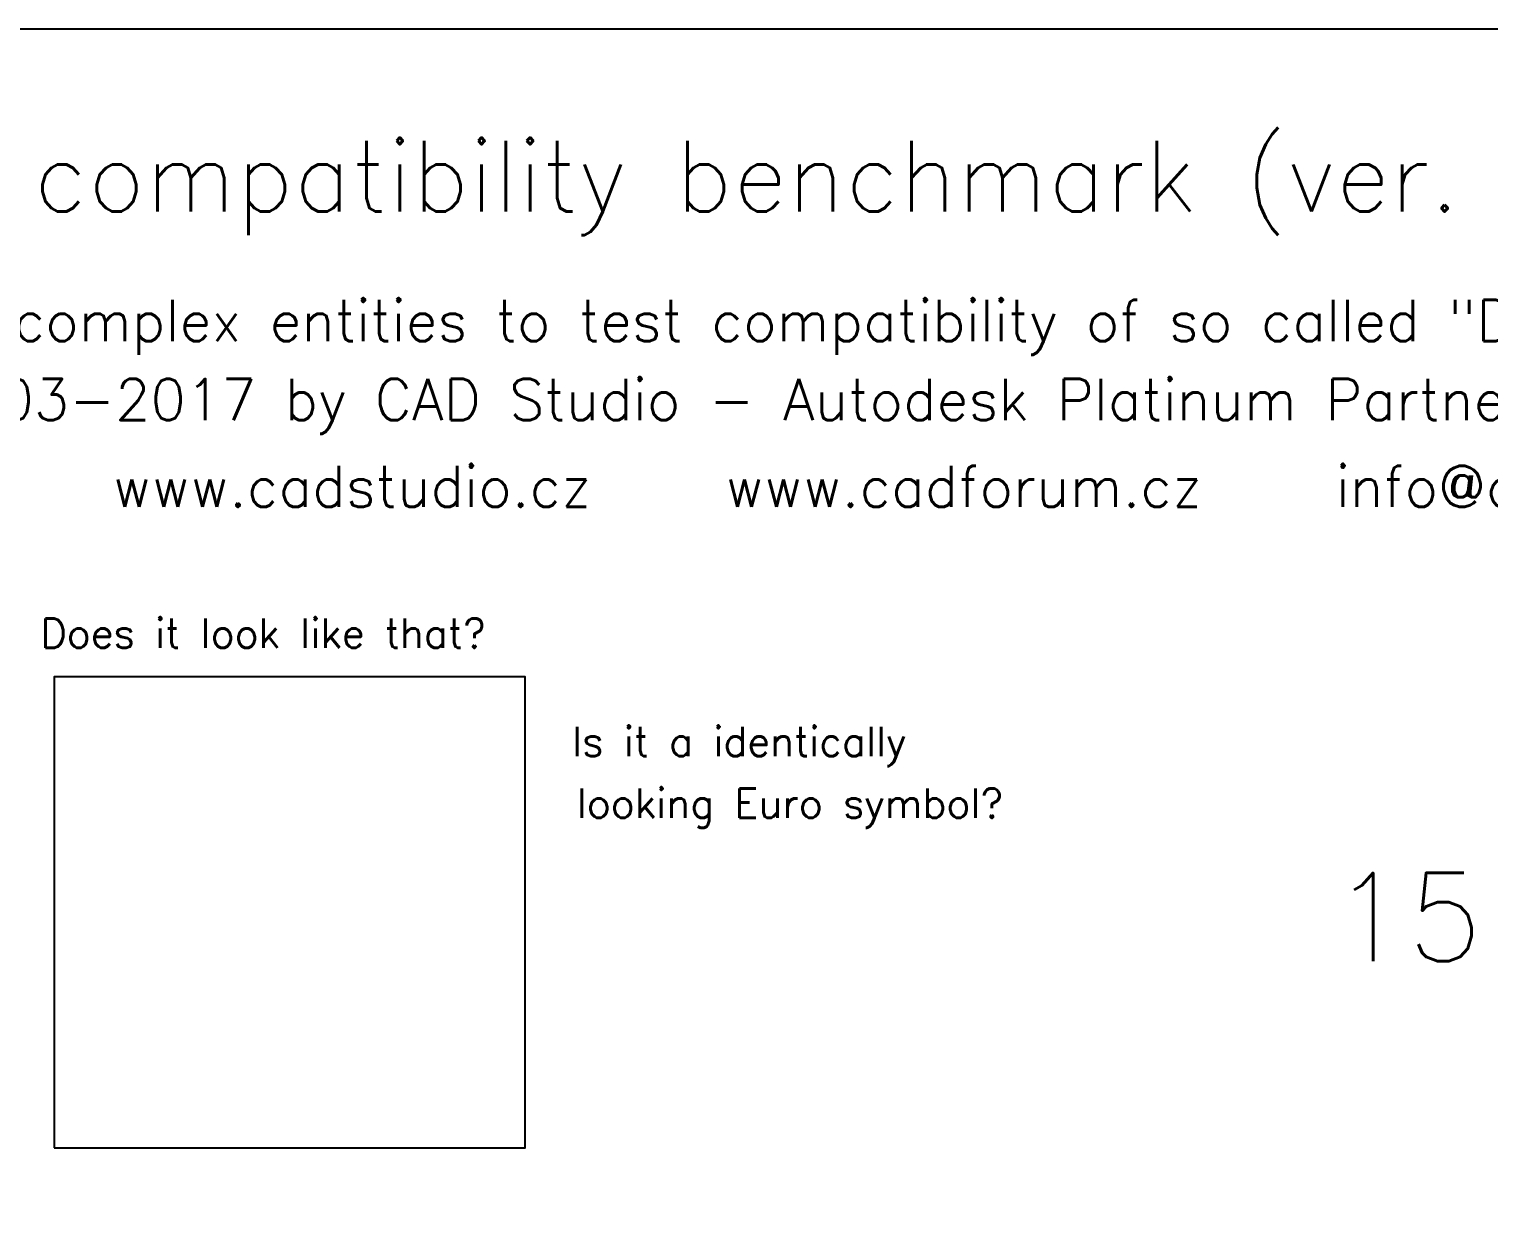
# Model space of a CAD drawing. Header units: millimetres. Extents: x -1200100 to -1199960, y -800082 to -800000.
# Drawn here: x -1200053.06 to -1200028.27, y -800020.09 to -800000 of the extents above; entities that cross this region are included whole.
import ezdxf
from ezdxf.enums import TextEntityAlignment as Align

# ---------------------------------------------------------------- set-up
doc = ezdxf.new("R2010")
doc.units = ezdxf.units.MM
doc.header["$LTSCALE"] = 0.05
doc.layers.add('Drawing Contents', color=9, linetype='Continuous')
doc.styles.get("Standard").update_dxf_attribs({"font": 'simplex.shx'})

msp = doc.modelspace()

# ---------------------------------------------------------------- linework, layer by layer
at = {"layer": 'Drawing Contents'}
for points in [[(-1199960, -800000), (-1200100, -800000), (-1200100, -800080), (-1199960, -800080)], [(-1200052.6345, -800019), (-1200044.6345, -800019), (-1200044.6345, -800011), (-1200052.6345, -800011)]]:
    msp.add_lwpolyline(points, close=True, dxfattribs=at)

# ---------------------------------------------------------------- texts
for s, height, p in [('BUDWEISER compatibility benchmark (ver. 2018) - www.cadstudio.cz/budweiser', 1.2, (-1200030, -800003.0977)), ('AutoCAD drawing with many types of complex entities to test compatibility of so called "DWG-compatible" CAD applications (100% score doesn\'t mean 100% compatibility)', 0.7, (-1200030, -800005.3)), ('(C) 2003-2017 by CAD Studio - Autodesk Platinum Partner based in Ceske Budejovice (Budweis), Czech Rep.', 0.7, (-1200030, -800006.6404)), ('www.cadstudio.cz   www.cadforum.cz   info@cadstudio.cz   facebook.com/CADstudio', 0.7, (-1200030, -800008.1165))]:
    msp.add_text(s, height=height, dxfattribs=at).set_placement(p, align=Align.CENTER)
for s, p in [('Does it look like that?', (-1200052.8703, -800010.511)), ('Is it a identically', (-1200043.8417, -800012.3498)), ('looking Euro symbol?', (-1200043.7614, -800013.399))]:
    msp.add_text(s, height=0.5, dxfattribs=at).set_placement(p)
at = {"layer": 'Drawing Contents', "color": 40}
msp.add_text('15', height=1.5, dxfattribs=at).set_placement((-1200030.9463, -800015.8311))

doc.saveas('drawing.dxf')
